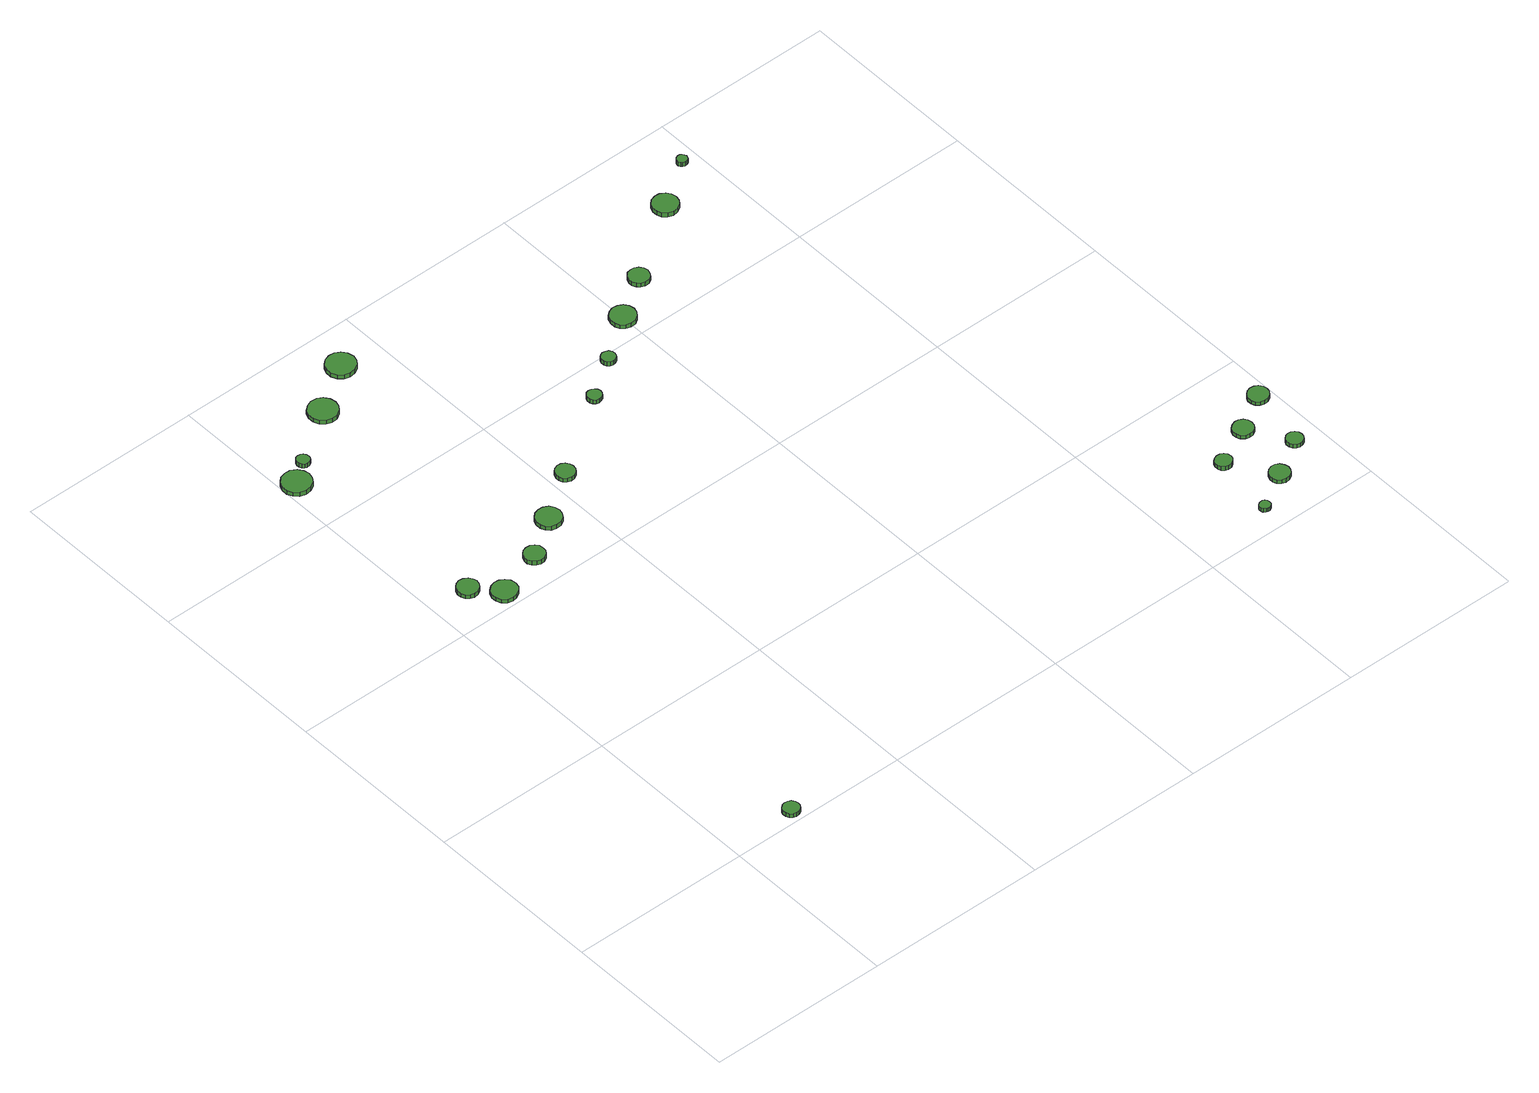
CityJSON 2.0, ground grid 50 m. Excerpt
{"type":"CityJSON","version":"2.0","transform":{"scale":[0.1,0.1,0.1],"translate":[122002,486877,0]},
"CityObjects":{
"tree1":{"type":"SolitaryVegetationObject","attributes":{"function":"something"},"geometry":[{"type":"MultiSurface","lod":"1","boundaries":[[[0,1,2,3,4,5,6,7,8,9,10,11,12,13,14]],[[15,16,17,18,19,20,21,22,23,24,25,26,27,28,29]],[[0,29,28,1]],[[1,28,27,2]],[[2,27,26,3]],[[3,26,25,4]],[[4,25,24,5]],[[5,24,23,6]],[[6,23,22,7]],[[7,22,21,8]],[[8,21,20,9]],[[9,20,19,10]],[[10,19,18,11]],[[11,18,17,12]],[[12,17,16,13]],[[13,16,15,14]],[[14,15,29,0]]]}]},
"tree2":{"type":"SolitaryVegetationObject","attributes":{"function":"something"},"geometry":[{"type":"MultiSurface","lod":"1","boundaries":[[[30,31,32,33,34,35,36,37,38,39,40,41,42,43,44]],[[45,46,47,48,49,50,51,52,53,54,55,56,57,58,59]],[[30,59,58,31]],[[31,58,57,32]],[[32,57,56,33]],[[33,56,55,34]],[[34,55,54,35]],[[35,54,53,36]],[[36,53,52,37]],[[37,52,51,38]],[[38,51,50,39]],[[39,50,49,40]],[[40,49,48,41]],[[41,48,47,42]],[[42,47,46,43]],[[43,46,45,44]],[[44,45,59,30]]]}]},
"tree3":{"type":"SolitaryVegetationObject","attributes":{"function":"something"},"geometry":[{"type":"MultiSurface","lod":"1","boundaries":[[[60,61,62,63,64,65,66,67,68,69,70,71,72,73,74]],[[75,76,77,78,79,80,81,82,83,84,85,86,87,88,89]],[[60,89,88,61]],[[61,88,87,62]],[[62,87,86,63]],[[63,86,85,64]],[[64,85,84,65]],[[65,84,83,66]],[[66,83,82,67]],[[67,82,81,68]],[[68,81,80,69]],[[69,80,79,70]],[[70,79,78,71]],[[71,78,77,72]],[[72,77,76,73]],[[73,76,75,74]],[[74,75,89,60]]]}]},
"tree4":{"type":"SolitaryVegetationObject","attributes":{"function":"something"},"geometry":[{"type":"MultiSurface","lod":"1","boundaries":[[[90,91,92,93,94,95,96,97,98,99,100,101,102,103,104]],[[105,106,107,108,109,110,111,112,113,114,115,116,117,118,119]],[[90,119,118,91]],[[91,118,117,92]],[[92,117,116,93]],[[93,116,115,94]],[[94,115,114,95]],[[95,114,113,96]],[[96,113,112,97]],[[97,112,111,98]],[[98,111,110,99]],[[99,110,109,100]],[[100,109,108,101]],[[101,108,107,102]],[[102,107,106,103]],[[103,106,105,104]],[[104,105,119,90]]]}]},
"tree5":{"type":"SolitaryVegetationObject","attributes":{"function":"something"},"geometry":[{"type":"MultiSurface","lod":"1","boundaries":[[[120,121,122,123,124,125,126,127,128,129,130,131,132,133,134]],[[135,136,137,138,139,140,141,142,143,144,145,146,147,148,149]],[[120,149,148,121]],[[121,148,147,122]],[[122,147,146,123]],[[123,146,145,124]],[[124,145,144,125]],[[125,144,143,126]],[[126,143,142,127]],[[127,142,141,128]],[[128,141,140,129]],[[129,140,139,130]],[[130,139,138,131]],[[131,138,137,132]],[[132,137,136,133]],[[133,136,135,134]],[[134,135,149,120]]]}]},
"tree6":{"type":"SolitaryVegetationObject","attributes":{"function":"something"},"geometry":[{"type":"MultiSurface","lod":"1","boundaries":[[[150,151,152,153,154,155,156,157,158,159,160,161,162,163,164]],[[165,166,167,168,169,170,171,172,173,174,175,176,177,178,179]],[[150,179,178,151]],[[151,178,177,152]],[[152,177,176,153]],[[153,176,175,154]],[[154,175,174,155]],[[155,174,173,156]],[[156,173,172,157]],[[157,172,171,158]],[[158,171,170,159]],[[159,170,169,160]],[[160,169,168,161]],[[161,168,167,162]],[[162,167,166,163]],[[163,166,165,164]],[[164,165,179,150]]]}]},
"tree7":{"type":"SolitaryVegetationObject","attributes":{"function":"something"},"geometry":[{"type":"MultiSurface","lod":"1","boundaries":[[[180,181,182,183,184,185,186,187,188,189,190,191,192,193,194]],[[195,196,197,198,199,200,201,202,203,204,205,206,207,208,209]],[[180,209,208,181]],[[181,208,207,182]],[[182,207,206,183]],[[183,206,205,184]],[[184,205,204,185]],[[185,204,203,186]],[[186,203,202,187]],[[187,202,201,188]],[[188,201,200,189]],[[189,200,199,190]],[[190,199,198,191]],[[191,198,197,192]],[[192,197,196,193]],[[193,196,195,194]],[[194,195,209,180]]]}]},
"tree8":{"type":"SolitaryVegetationObject","attributes":{"function":"something"},"geometry":[{"type":"MultiSurface","lod":"1","boundaries":[[[210,211,212,213,214,215,216,217,218,219,220,221,222,223,224]],[[225,226,227,228,229,230,231,232,233,234,235,236,237,238,239]],[[210,239,238,211]],[[211,238,237,212]],[[212,237,236,213]],[[213,236,235,214]],[[214,235,234,215]],[[215,234,233,216]],[[216,233,232,217]],[[217,232,231,218]],[[218,231,230,219]],[[219,230,229,220]],[[220,229,228,221]],[[221,228,227,222]],[[222,227,226,223]],[[223,226,225,224]],[[224,225,239,210]]]}]},
"tree9":{"type":"SolitaryVegetationObject","attributes":{"function":"something"},"geometry":[{"type":"MultiSurface","lod":"1","boundaries":[[[240,241,242,243,244,245,246,247,248,249,250,251,252,253,254]],[[255,256,257,258,259,260,261,262,263,264,265,266,267,268,269]],[[240,269,268,241]],[[241,268,267,242]],[[242,267,266,243]],[[243,266,265,244]],[[244,265,264,245]],[[245,264,263,246]],[[246,263,262,247]],[[247,262,261,248]],[[248,261,260,249]],[[249,260,259,250]],[[250,259,258,251]],[[251,258,257,252]],[[252,257,256,253]],[[253,256,255,254]],[[254,255,269,240]]]}]},
"tree10":{"type":"SolitaryVegetationObject","attributes":{"function":"something"},"geometry":[{"type":"MultiSurface","lod":"1","boundaries":[[[270,271,272,273,274,275,276,277,278,279,280,281,282,283,284]],[[285,286,287,288,289,290,291,292,293,294,295,296,297,298,299]],[[270,299,298,271]],[[271,298,297,272]],[[272,297,296,273]],[[273,296,295,274]],[[274,295,294,275]],[[275,294,293,276]],[[276,293,292,277]],[[277,292,291,278]],[[278,291,290,279]],[[279,290,289,280]],[[280,289,288,281]],[[281,288,287,282]],[[282,287,286,283]],[[283,286,285,284]],[[284,285,299,270]]]}]},
"tree11":{"type":"SolitaryVegetationObject","attributes":{"function":"something"},"geometry":[{"type":"MultiSurface","lod":"1","boundaries":[[[300,301,302,303,304,305,306,307,308,309,310,311,312,313,314]],[[315,316,317,318,319,320,321,322,323,324,325,326,327,328,329]],[[300,329,328,301]],[[301,328,327,302]],[[302,327,326,303]],[[303,326,325,304]],[[304,325,324,305]],[[305,324,323,306]],[[306,323,322,307]],[[307,322,321,308]],[[308,321,320,309]],[[309,320,319,310]],[[310,319,318,311]],[[311,318,317,312]],[[312,317,316,313]],[[313,316,315,314]],[[314,315,329,300]]]}]},
"tree12":{"type":"SolitaryVegetationObject","attributes":{"function":"something"},"geometry":[{"type":"MultiSurface","lod":"1","boundaries":[[[330,331,332,333,334,335,336,337,338,339,340,341,342,343,344]],[[345,346,347,348,349,350,351,352,353,354,355,356,357,358,359]],[[330,359,358,331]],[[331,358,357,332]],[[332,357,356,333]],[[333,356,355,334]],[[334,355,354,335]],[[335,354,353,336]],[[336,353,352,337]],[[337,352,351,338]],[[338,351,350,339]],[[339,350,349,340]],[[340,349,348,341]],[[341,348,347,342]],[[342,347,346,343]],[[343,346,345,344]],[[344,345,359,330]]]}]},
"tree13":{"type":"SolitaryVegetationObject","attributes":{"function":"something"},"geometry":[{"type":"MultiSurface","lod":"1","boundaries":[[[360,361,362,363,364,365,366,367,368,369,370,371,372,373,374]],[[375,376,377,378,379,380,381,382,383,384,385,386,387,388,389]],[[360,389,388,361]],[[361,388,387,362]],[[362,387,386,363]],[[363,386,385,364]],[[364,385,384,365]],[[365,384,383,366]],[[366,383,382,367]],[[367,382,381,368]],[[368,381,380,369]],[[369,380,379,370]],[[370,379,378,371]],[[371,378,377,372]],[[372,377,376,373]],[[373,376,375,374]],[[374,375,389,360]]]}]},
"tree14":{"type":"SolitaryVegetationObject","attributes":{"function":"something"},"geometry":[{"type":"MultiSurface","lod":"1","boundaries":[[[390,391,392,393,394,395,396,397,398,399,400,401,402,403,404]],[[405,406,407,408,409,410,411,412,413,414,415,416,417,418,419]],[[390,419,418,391]],[[391,418,417,392]],[[392,417,416,393]],[[393,416,415,394]],[[394,415,414,395]],[[395,414,413,396]],[[396,413,412,397]],[[397,412,411,398]],[[398,411,410,399]],[[399,410,409,400]],[[400,409,408,401]],[[401,408,407,402]],[[402,407,406,403]],[[403,406,405,404]],[[404,405,419,390]]]}]},
"tree15":{"type":"SolitaryVegetationObject","attributes":{"function":"something"},"geometry":[{"type":"MultiSurface","lod":"1","boundaries":[[[420,421,422,423,424,425,426,427,428,429,430,431,432,433,434]],[[435,436,437,438,439,440,441,442,443,444,445,446,447,448,449]],[[420,449,448,421]],[[421,448,447,422]],[[422,447,446,423]],[[423,446,445,424]],[[424,445,444,425]],[[425,444,443,426]],[[426,443,442,427]],[[427,442,441,428]],[[428,441,440,429]],[[429,440,439,430]],[[430,439,438,431]],[[431,438,437,432]],[[432,437,436,433]],[[433,436,435,434]],[[434,435,449,420]]]}]},
"tree16":{"type":"SolitaryVegetationObject","attributes":{"function":"something"},"geometry":[{"type":"MultiSurface","lod":"1","boundaries":[[[450,451,452,453,454,455,456,457,458,459,460,461,462,463,464]],[[465,466,467,468,469,470,471,472,473,474,475,476,477,478,479]],[[450,479,478,451]],[[451,478,477,452]],[[452,477,476,453]],[[453,476,475,454]],[[454,475,474,455]],[[455,474,473,456]],[[456,473,472,457]],[[457,472,471,458]],[[458,471,470,459]],[[459,470,469,460]],[[460,469,468,461]],[[461,468,467,462]],[[462,467,466,463]],[[463,466,465,464]],[[464,465,479,450]]]}]},
"tree17":{"type":"SolitaryVegetationObject","attributes":{"function":"something"},"geometry":[{"type":"MultiSurface","lod":"1","boundaries":[[[480,481,482,483,484,485,486,487,488,489,490,491,492,493,494]],[[495,496,497,498,499,500,501,502,503,504,505,506,507,508,509]],[[480,509,508,481]],[[481,508,507,482]],[[482,507,506,483]],[[483,506,505,484]],[[484,505,504,485]],[[485,504,503,486]],[[486,503,502,487]],[[487,502,501,488]],[[488,501,500,489]],[[489,500,499,490]],[[490,499,498,491]],[[491,498,497,492]],[[492,497,496,493]],[[493,496,495,494]],[[494,495,509,480]]]}]},
"tree18":{"type":"SolitaryVegetationObject","attributes":{"function":"something"},"geometry":[{"type":"MultiSurface","lod":"1","boundaries":[[[510,511,512,513,514,515,516,517,518,519,520,521,522,523,524]],[[525,526,527,528,529,530,531,532,533,534,535,536,537,538,539]],[[510,539,538,511]],[[511,538,537,512]],[[512,537,536,513]],[[513,536,535,514]],[[514,535,534,515]],[[515,534,533,516]],[[516,533,532,517]],[[517,532,531,518]],[[518,531,530,519]],[[519,530,529,520]],[[520,529,528,521]],[[521,528,527,522]],[[522,527,526,523]],[[523,526,525,524]],[[524,525,539,510]]]}]},
"tree19":{"type":"SolitaryVegetationObject","attributes":{"function":"something"},"geometry":[{"type":"MultiSurface","lod":"1","boundaries":[[[540,541,542,543,544,545,546,547,548,549,550,551,552,553,554]],[[555,556,557,558,559,560,561,562,563,564,565,566,567,568,569]],[[540,569,568,541]],[[541,568,567,542]],[[542,567,566,543]],[[543,566,565,544]],[[544,565,564,545]],[[545,564,563,546]],[[546,563,562,547]],[[547,562,561,548]],[[548,561,560,549]],[[549,560,559,550]],[[550,559,558,551]],[[551,558,557,552]],[[552,557,556,553]],[[553,556,555,554]],[[554,555,569,540]]]}]},
"tree20":{"type":"SolitaryVegetationObject","attributes":{"function":"something"},"geometry":[{"type":"MultiSurface","lod":"1","boundaries":[[[570,571,572,573,574,575,576,577,578,579,580,581,582,583,584]],[[585,586,587,588,589,590,591,592,593,594,595,596,597,598,599]],[[570,599,598,571]],[[571,598,597,572]],[[572,597,596,573]],[[573,596,595,574]],[[574,595,594,575]],[[575,594,593,576]],[[576,593,592,577]],[[577,592,591,578]],[[578,591,590,579]],[[579,590,589,580]],[[580,589,588,581]],[[581,588,587,582]],[[582,587,586,583]],[[583,586,585,584]],[[584,585,599,570]]]}]},
"tree21":{"type":"SolitaryVegetationObject","attributes":{"function":"something"},"geometry":[{"type":"MultiSurface","lod":"1","boundaries":[[[600,601,602,603,604,605,606,607,608,609,610,611,612,613,614]],[[615,616,617,618,619,620,621,622,623,624,625,626,627,628,629]],[[600,629,628,601]],[[601,628,627,602]],[[602,627,626,603]],[[603,626,625,604]],[[604,625,624,605]],[[605,624,623,606]],[[606,623,622,607]],[[607,622,621,608]],[[608,621,620,609]],[[609,620,619,610]],[[610,619,618,611]],[[611,618,617,612]],[[612,617,616,613]],[[613,616,615,614]],[[614,615,629,600]]]}]},
"tree22":{"type":"SolitaryVegetationObject","attributes":{"function":"something"},"geometry":[{"type":"MultiSurface","lod":"1","boundaries":[[[630,631,632,633,634,635,636,637,638,639,640,641,642,643,644]],[[645,646,647,648,649,650,651,652,653,654,655,656,657,658,659]],[[630,659,658,631]],[[631,658,657,632]],[[632,657,656,633]],[[633,656,655,634]],[[634,655,654,635]],[[635,654,653,636]],[[636,653,652,637]],[[637,652,651,638]],[[638,651,650,639]],[[639,650,649,640]],[[640,649,648,641]],[[641,648,647,642]],[[642,647,646,643]],[[643,646,645,644]],[[644,645,659,630]]]}]}
},
"vertices":[
[212,29,22],[210,38,22],[204,46,22],[196,50,22],[187,51,22],[178,49,22],[171,42,22],[167,34,22],[167,24,22],[171,15,22],[178,9,22],[187,6,22],[196,7,22],[204,12,22],[210,20,22],[210,20,9],[204,12,9],[196,7,9],[187,6,9],[178,9,9],[171,15,9],[167,24,9],[167,34,9],[171,42,9],[178,49,9],[187,51,9],[196,50,9],[204,46,9],[210,38,9],[212,29,9],
[136,1108,19],[133,1119,19],[126,1129,19],[115,1135,19],[103,1137,19],[92,1133,19],[83,1125,19],[78,1114,19],[78,1101,19],[83,1090,19],[92,1082,19],[103,1078,19],[115,1080,19],[126,1086,19],[133,1096,19],[133,1096,6],[126,1086,6],[115,1080,6],[103,1078,6],[92,1082,6],[83,1090,6],[78,1101,6],[78,1114,6],[83,1125,6],[92,1133,6],[103,1137,6],[115,1135,6],[126,1129,6],[133,1119,6],[136,1108,6],
[200,1041,20],[197,1056,20],[188,1067,20],[176,1074,20],[162,1076,20],[148,1071,20],[137,1062,20],[131,1049,20],[131,1034,20],[137,1021,20],[148,1011,20],[162,1007,20],[176,1009,20],[188,1016,20],[197,1027,20],[197,1027,8],[188,1016,8],[176,1009,8],[162,1007,8],[148,1011,8],[137,1021,8],[131,1034,8],[131,1049,8],[137,1062,8],[148,1071,8],[162,1076,8],[176,1074,8],[188,1067,8],[197,1056,8],[200,1041,8],
[79,1651,14],[75,1667,14],[66,1680,14],[51,1689,14],[35,1690,14],[19,1685,14],[7,1674,14],[0,1659,14],[0,1643,14],[7,1628,14],[19,1617,14],[35,1612,14],[51,1613,14],[66,1621,14],[75,1635,14],[75,1635,1],[66,1621,1],[51,1613,1],[35,1612,1],[19,1617,1],[7,1628,1],[0,1643,1],[0,1659,1],[7,1674,1],[19,1685,1],[35,1690,1],[51,1689,1],[66,1680,1],[75,1667,1],[79,1651,1],
[118,1697,14],[116,1704,14],[112,1710,14],[106,1714,14],[98,1715,14],[91,1713,14],[86,1708,14],[83,1701,14],[83,1694,14],[86,1687,14],[91,1682,14],[98,1680,14],[106,1681,14],[112,1684,14],[116,1690,14],[116,1690,1],[112,1684,1],[106,1681,1],[98,1680,1],[91,1682,1],[86,1687,1],[83,1694,1],[83,1701,1],[86,1708,1],[91,1713,1],[98,1715,1],[106,1714,1],[112,1710,1],[116,1704,1],[118,1697,1],
[327,1086,22],[325,1098,22],[318,1107,22],[308,1113,22],[296,1114,22],[285,1111,22],[276,1103,22],[271,1092,22],[271,1080,22],[276,1070,22],[285,1062,22],[296,1058,22],[308,1059,22],[318,1065,22],[325,1075,22],[325,1075,9],[318,1065,9],[308,1059,9],[296,1058,9],[285,1062,9],[276,1070,9],[271,1080,9],[271,1092,9],[276,1103,9],[285,1111,9],[296,1114,9],[308,1113,9],[318,1107,9],[325,1098,9],[327,1086,9],
[443,1160,20],[440,1174,20],[432,1186,20],[419,1193,20],[405,1194,20],[391,1190,20],[380,1180,20],[375,1167,20],[375,1153,20],[380,1140,20],[391,1130,20],[405,1126,20],[419,1127,20],[432,1134,20],[440,1146,20],[440,1146,7],[432,1134,7],[419,1127,7],[405,1126,7],[391,1130,7],[380,1140,7],[375,1153,7],[375,1167,7],[380,1180,7],[391,1190,7],[405,1194,7],[419,1193,7],[432,1186,7],[440,1174,7],[443,1160,7],
[286,1793,16],[283,1809,16],[273,1823,16],[259,1831,16],[242,1833,16],[227,1827,16],[214,1816,16],[208,1801,16],[208,1785,16],[214,1770,16],[227,1759,16],[242,1754,16],[259,1755,16],[273,1764,16],[283,1777,16],[283,1777,4],[273,1764,4],[259,1755,4],[242,1754,4],[227,1759,4],[214,1770,4],[208,1785,4],[208,1801,4],[214,1816,4],[227,1827,4],[242,1833,4],[259,1831,4],[273,1823,4],[283,1809,4],[286,1793,4],
[567,1252,20],[565,1262,20],[558,1271,20],[549,1277,20],[538,1278,20],[527,1274,20],[519,1267,20],[515,1257,20],[515,1246,20],[519,1236,20],[527,1229,20],[538,1225,20],[549,1226,20],[558,1232,20],[565,1241,20],[565,1241,8],[558,1232,8],[549,1226,8],[538,1225,8],[527,1229,8],[519,1236,8],[515,1246,8],[515,1257,8],[519,1267,8],[527,1274,8],[538,1278,8],[549,1277,8],[558,1271,8],[565,1262,8],[567,1252,8],
[422,1883,15],[418,1900,15],[408,1913,15],[394,1921,15],[378,1923,15],[362,1918,15],[350,1907,15],[343,1892,15],[343,1875,15],[350,1860,15],[362,1849,15],[378,1844,15],[394,1846,15],[408,1854,15],[418,1867,15],[418,1867,2],[408,1854,2],[394,1846,2],[378,1844,2],[362,1849,2],[350,1860,2],[343,1875,2],[343,1892,2],[350,1907,2],[362,1918,2],[378,1923,2],[394,1921,2],[408,1913,2],[418,1900,2],[422,1883,2],
[786,1404,18],[784,1412,18],[779,1418,18],[772,1422,18],[764,1423,18],[756,1421,18],[750,1415,18],[747,1408,18],[747,1399,18],[750,1392,18],[756,1386,18],[764,1384,18],[772,1385,18],[779,1389,18],[784,1396,18],[784,1396,6],[779,1389,6],[772,1385,6],[764,1384,6],[756,1386,6],[750,1392,6],[747,1399,6],[747,1408,6],[750,1415,6],[756,1421,6],[764,1423,6],[772,1422,6],[779,1418,6],[784,1412,6],[786,1404,6],
[896,1478,19],[894,1486,19],[890,1493,19],[882,1497,19],[874,1498,19],[867,1496,19],[860,1490,19],[857,1483,19],[857,1474,19],[860,1467,19],[867,1461,19],[874,1459,19],[882,1460,19],[890,1464,19],[894,1470,19],[894,1470,6],[890,1464,6],[882,1460,6],[874,1459,6],[867,1461,6],[860,1467,6],[857,1474,6],[857,1483,6],[860,1490,6],[867,1496,6],[874,1498,6],[882,1497,6],[890,1493,6],[894,1486,6],[896,1478,6],
[1030,1562,20],[1027,1576,20],[1019,1588,20],[1006,1595,20],[992,1597,20],[978,1592,20],[967,1583,20],[962,1569,20],[962,1555,20],[967,1542,20],[978,1532,20],[992,1528,20],[1006,1529,20],[1019,1537,20],[1027,1548,20],[1027,1548,7],[1019,1537,7],[1006,1529,7],[992,1528,7],[978,1532,7],[967,1542,7],[962,1555,7],[962,1569,7],[967,1583,7],[978,1592,7],[992,1597,7],[1006,1595,7],[1019,1588,7],[1027,1576,7],[1030,1562,7],
[1141,1639,20],[1138,1651,20],[1131,1660,20],[1121,1666,20],[1109,1667,20],[1098,1664,20],[1090,1656,20],[1085,1645,20],[1085,1633,20],[1090,1623,20],[1098,1615,20],[1109,1611,20],[1121,1612,20],[1131,1618,20],[1138,1628,20],[1138,1628,8],[1131,1618,8],[1121,1612,8],[1109,1611,8],[1098,1615,8],[1090,1623,8],[1085,1633,8],[1085,1645,8],[1090,1656,8],[1098,1664,8],[1109,1667,8],[1121,1666,8],[1131,1660,8],[1138,1651,8],[1141,1639,8],
[1738,68,19],[1737,74,19],[1733,79,19],[1728,82,19],[1722,82,19],[1716,80,19],[1711,76,19],[1709,71,19],[1709,64,19],[1711,59,19],[1716,55,19],[1722,53,19],[1728,53,19],[1733,56,19],[1737,61,19],[1737,61,7],[1733,56,7],[1728,53,7],[1722,53,7],[1716,55,7],[1711,59,7],[1709,64,7],[1709,71,7],[1711,76,7],[1716,80,7],[1722,82,7],[1728,82,7],[1733,79,7],[1737,74,7],[1738,68,7],
[1772,246,19],[1770,256,19],[1764,263,19],[1756,268,19],[1746,269,19],[1737,266,19],[1730,260,19],[1727,251,19],[1727,242,19],[1730,233,19],[1737,227,19],[1746,224,19],[1756,225,19],[1764,230,19],[1770,237,19],[1770,237,6],[1764,230,6],[1756,225,6],[1746,224,6],[1737,227,6],[1730,233,6],[1727,242,6],[1727,251,6],[1730,260,6],[1737,266,6],[1746,269,6],[1756,268,6],[1764,263,6],[1770,256,6],[1772,246,6],
[1357,1784,20],[1354,1798,20],[1346,1809,20],[1333,1817,20],[1319,1818,20],[1305,1814,20],[1294,1804,20],[1289,1791,20],[1289,1777,20],[1294,1763,20],[1305,1754,20],[1319,1749,20],[1333,1751,20],[1346,1758,20],[1354,1770,20],[1354,1770,7],[1346,1758,7],[1333,1751,7],[1319,1749,7],[1305,1754,7],[1294,1763,7],[1289,1777,7],[1289,1791,7],[1294,1804,7],[1305,1814,7],[1319,1818,7],[1333,1817,7],[1346,1809,7],[1354,1798,7],[1357,1784,7],
[1851,128,19],[1848,139,19],[1842,149,19],[1832,155,19],[1820,156,19],[1809,152,19],[1800,144,19],[1796,134,19],[1796,122,19],[1800,112,19],[1809,104,19],[1820,100,19],[1832,102,19],[1842,107,19],[1848,117,19],[1848,117,7],[1842,107,7],[1832,102,7],[1820,100,7],[1809,104,7],[1800,112,7],[1796,122,7],[1796,134,7],[1800,144,7],[1809,152,7],[1820,156,7],[1832,155,7],[1842,149,7],[1848,139,7],[1851,128,7],
[1885,300,19],[1883,312,19],[1876,321,19],[1866,327,19],[1855,328,19],[1844,324,19],[1835,317,19],[1830,306,19],[1830,294,19],[1835,284,19],[1844,276,19],[1855,273,19],[1866,274,19],[1876,280,19],[1883,289,19],[1883,289,7],[1876,280,7],[1866,274,7],[1855,273,7],[1844,276,7],[1835,284,7],[1830,294,7],[1830,306,7],[1835,317,7],[1844,324,7],[1855,328,7],[1866,327,7],[1876,321,7],[1883,312,7],[1885,300,7],
[1949,192,19],[1947,201,19],[1941,209,19],[1933,214,19],[1924,215,19],[1915,212,19],[1908,205,19],[1904,197,19],[1904,187,19],[1908,178,19],[1915,172,19],[1924,169,19],[1933,170,19],[1941,175,19],[1947,183,19],[1947,183,7],[1941,175,7],[1933,170,7],[1924,169,7],[1915,172,7],[1908,178,7],[1904,187,7],[1904,197,7],[1908,205,7],[1915,212,7],[1924,215,7],[1933,214,7],[1941,209,7],[1947,201,7],[1949,192,7],
[1468,1873,19],[1466,1879,19],[1463,1884,19],[1458,1887,19],[1452,1887,19],[1446,1885,19],[1442,1881,19],[1439,1876,19],[1439,1870,19],[1442,1865,19],[1446,1861,19],[1452,1859,19],[1458,1859,19],[1463,1862,19],[1466,1867,19],[1466,1867,6],[1463,1862,6],[1458,1859,6],[1452,1859,6],[1446,1861,6],[1442,1865,6],[1439,1870,6],[1439,1876,6],[1442,1881,6],[1446,1885,6],[1452,1887,6],[1458,1887,6],[1463,1884,6],[1466,1879,6],[1468,1873,6],
[1988,363,19],[1986,374,19],[1979,384,19],[1969,390,19],[1957,391,19],[1946,387,19],[1937,379,19],[1933,369,19],[1933,357,19],[1937,347,19],[1946,339,19],[1957,335,19],[1969,336,19],[1979,342,19],[1986,352,19],[1986,352,7],[1979,342,7],[1969,336,7],[1957,335,7],[1946,339,7],[1937,347,7],[1933,357,7],[1933,369,7],[1937,379,7],[1946,387,7],[1957,391,7],[1969,390,7],[1979,384,7],[1986,374,7],[1988,363,7]
]}
